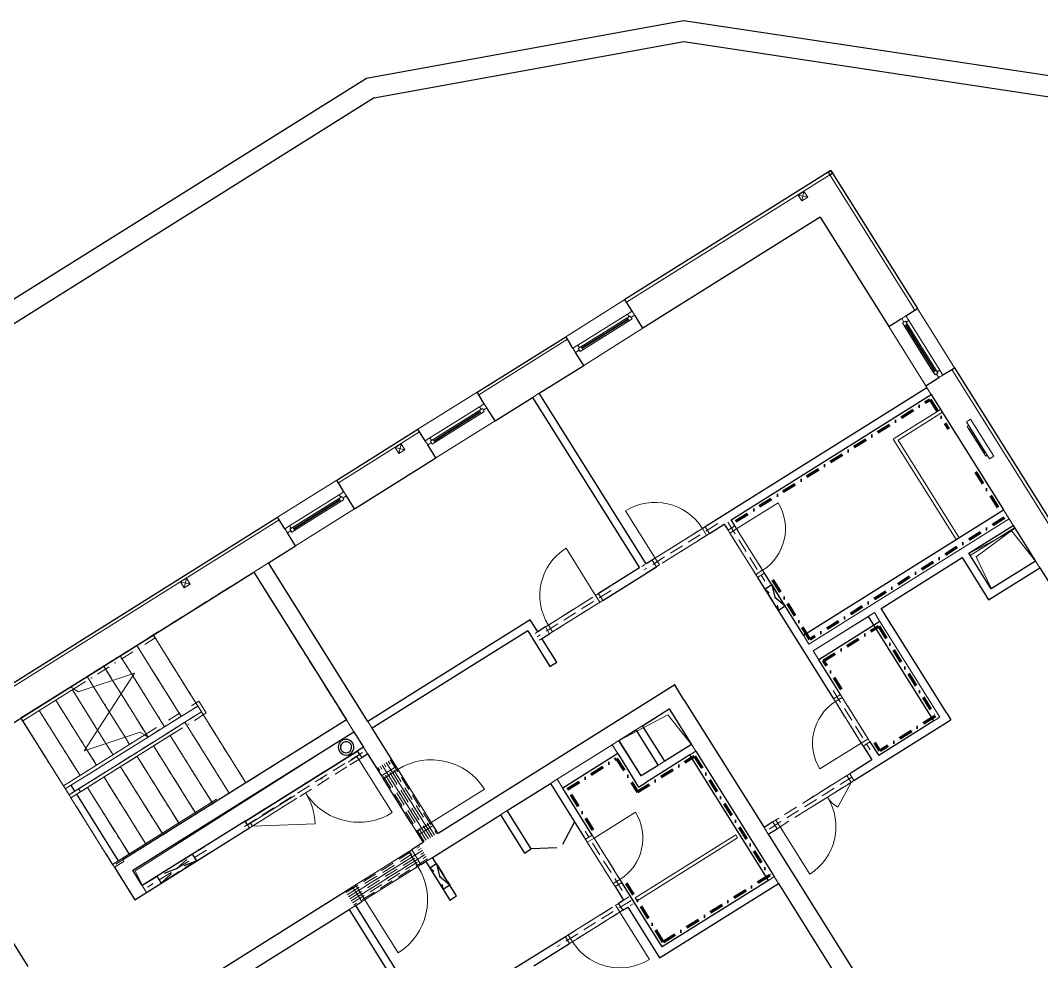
# Model space of a CAD drawing. Header units: millimetres. Extents: x -9657 to 178820, y -8645 to 72638.
# Drawn here: x 87667 to 102305, y 59150 to 72638 of the extents above; entities that cross this region are included whole.
import ezdxf

# ---------------------------------------------------------------- set-up
doc = ezdxf.new("R2010")
doc.units = ezdxf.units.MM
for name, pattern in [('HA_Dash_2mm-S1mm', [200, 100, -100]), ('HA_Dash_3mm-S1mm', [300, 200, -100]), ('HA_DashDot_2_2mm-S0_6mm', [1650, 750, -450, 0, -450]), ('HA_DashDot_4mm-S1mm', [400, 200, -100, 0, -100])]:
    doc.linetypes.add(name, pattern=pattern)
for name, color, linetype, lineweight in [('A-AREA-____-OTLN', 9, 'Continuous', 25), ('A-DETL-____-OTLN', 9, 'Continuous', 25), ('A-DETL-GENF-OTLN', 9, 'Continuous', 9), ('A-DOOR-____-MCUT', 9, 'Continuous', 9), ('A-DOOR-____-OTLN', 9, 'Continuous', 9), ('A-DOOR-FRAM-MCUT', 9, 'Continuous', 9), ('A-FLOR-____-OTLN', 9, 'Continuous', 9), ('A-FLOR-HRAL-MBND', 9, 'HA_DashDot_4mm-S1mm', 9), ('A-FLOR-HRAL-OTLN', 9, 'Continuous', 9), ('A-GENM-____-HDLN', 9, 'HA_Dash_3mm-S1mm', 9), ('A-GENM-____-MCUT', 9, 'Continuous', 25), ('A-GENM-____-OTLN', 9, 'Continuous', 9), ('A-GLAZ-____-MCUT', 9, 'Continuous', 5), ('A-GLAZ-____-OTLN', 9, 'Continuous', 5), ('A-WALL-____-MCUT', 9, 'Continuous', 25), ('A-WALL-____-OTLN', 9, 'Continuous', 9), ('I-WALL-____-MCUT', 9, 'Continuous', 25), ('I-WALL-____-OTLN', 9, 'Continuous', 9), ('M-HVAC-DUCT-OTLN', 9, 'Continuous', 9), ('S-STRS-____-MBND', 9, 'HA_DashDot_4mm-S1mm', 9), ('S-STRS-____-OTLN', 9, 'Continuous', 9)]:
    doc.layers.add(name, color=color, linetype=linetype, lineweight=lineweight)

# ---------------------------------------------------------------- blocks, each defined once
blk = doc.blocks.new('HA_DR_Single_Swing_Solid - In_BJ_900x2100_Vstup-2000316-schema rezu D_130_5300')
at = {"layer": 'A-DOOR-____-MCUT', "linetype": 'HA_DashDot_2_2mm-S0_6mm'}
for p, q in [((-450, 125), (450, 125)), ((-450, -125), (450, -125))]:
    blk.add_line(p, q, dxfattribs=at)
at = {"layer": 'A-DOOR-____-OTLN', "lineweight": 5}
blk.add_line((450, 1025), (450, 125), dxfattribs=at)
at = {"layer": 'A-DOOR-____-OTLN'}
for p, q in [((-500, 125), (500, 125)), ((-500, -125), (500, -125))]:
    blk.add_line(p, q, dxfattribs=at)
at = {"layer": 'A-DOOR-____-OTLN', "lineweight": 5}
blk.add_arc((450, 125), 900, 90, 180, dxfattribs=at)
at = {"layer": 'A-DOOR-FRAM-MCUT'}
for p, q in [((-500, -125), (-500, 125)), ((-500, 125), (-450, 125)), ((-450, 125), (-450, -125)), ((450, 125), (500, 125)), ((450, -125), (450, 125)), ((500, 125), (500, -125)), ((-450, -125), (-500, -125)), ((500, -125), (450, -125))]:
    blk.add_line(p, q, dxfattribs=at)
blk = doc.blocks.new('HA_DR_Single_Swing_Solid - In_BJ_800x2100-2000412-schema rezu D_130_5300')
at = {"layer": 'A-DOOR-____-MCUT', "linetype": 'HA_DashDot_2_2mm-S0_6mm'}
for p, q in [((-400, 57.5), (400, 57.5)), ((-400, -57.5), (400, -57.5))]:
    blk.add_line(p, q, dxfattribs=at)
at = {"layer": 'A-DOOR-____-OTLN', "lineweight": 5}
blk.add_line((400, -857.5), (400, -57.5), dxfattribs=at)
blk.add_arc((400, -57.5), 800, 180, 270, dxfattribs=at)
at = {"layer": 'A-DOOR-FRAM-MCUT'}
for p, q in [((-400, 57.5), (-450, 57.5)), ((-450, 57.5), (-450, -57.5)), ((-400, -57.5), (-400, 57.5)), ((450, 57.5), (400, 57.5)), ((400, 57.5), (400, -57.5)), ((450, -57.5), (450, 57.5)), ((-450, -57.5), (-400, -57.5)), ((400, -57.5), (450, -57.5))]:
    blk.add_line(p, q, dxfattribs=at)
blk = doc.blocks.new('HA_DR_Single_Swing_Solid - In_BJ_700x2100-2000416-schema rezu D_130_5300')
at = {"layer": 'A-DOOR-____-MCUT', "linetype": 'HA_DashDot_2_2mm-S0_6mm'}
for p, q in [((-350, 57.5), (350, 57.5)), ((-350, -57.5), (350, -57.5))]:
    blk.add_line(p, q, dxfattribs=at)
at = {"layer": 'A-DOOR-____-OTLN', "lineweight": 5}
blk.add_line((350, -757.5), (350, -57.5), dxfattribs=at)
blk.add_arc((350, -57.5), 700, 180, 270, dxfattribs=at)
at = {"layer": 'A-DOOR-FRAM-MCUT'}
for p, q in [((-350, 57.5), (-400, 57.5)), ((-400, 57.5), (-400, -57.5)), ((-350, -57.5), (-350, 57.5)), ((400, 57.5), (350, 57.5)), ((350, 57.5), (350, -57.5)), ((400, -57.5), (400, 57.5)), ((-400, -57.5), (-350, -57.5)), ((350, -57.5), (400, -57.5))]:
    blk.add_line(p, q, dxfattribs=at)
blk = doc.blocks.new('HA_DR_Single_Swing_Solid - In_BJ_800x2100-2000414-schema rezu D_130_5300')
at = {"layer": 'A-DOOR-____-MCUT', "linetype": 'HA_DashDot_2_2mm-S0_6mm'}
for p, q in [((-400, 57.5), (400, 57.5)), ((-400, -57.5), (400, -57.5))]:
    blk.add_line(p, q, dxfattribs=at)
at = {"layer": 'A-DOOR-____-OTLN', "lineweight": 5}
blk.add_line((400, 857.5), (400, 57.5), dxfattribs=at)
blk.add_arc((400, 57.5), 800, 90, 180, dxfattribs=at)
at = {"layer": 'A-DOOR-FRAM-MCUT'}
for p, q in [((-450, -57.5), (-450, 57.5)), ((-450, 57.5), (-400, 57.5)), ((-400, 57.5), (-400, -57.5)), ((400, 57.5), (450, 57.5)), ((400, -57.5), (400, 57.5)), ((450, 57.5), (450, -57.5)), ((-400, -57.5), (-450, -57.5)), ((450, -57.5), (400, -57.5))]:
    blk.add_line(p, q, dxfattribs=at)
blk = doc.blocks.new('HA_DR_Double_Swing_Solid - In_BJ_1200x2100_800-1652965-schema rezu D_130_5300')
at = {"layer": 'A-DOOR-____-MCUT', "linetype": 'HA_DashDot_2_2mm-S0_6mm'}
for p, q in [((-600, 57.5), (600, 57.5)), ((-600, -57.5), (600, -57.5))]:
    blk.add_line(p, q, dxfattribs=at)
at = {"layer": 'A-DOOR-____-OTLN', "lineweight": 5}
for p, q in [((600, 857.5), (600, 57.5)), ((-253.6, 257.5), (-600, 57.5))]:
    blk.add_line(p, q, dxfattribs=at)
for centre, radius, start, end in [((600, 57.5), 800, 90, 180), ((-600, 57.5), 400, 360, 30)]:
    blk.add_arc(centre, radius, start, end, dxfattribs=at)
at = {"layer": 'A-DOOR-FRAM-MCUT'}
for p, q in [((-650, -57.5), (-650, 57.5)), ((-650, 57.5), (-600, 57.5)), ((-600, 57.5), (-600, -57.5)), ((600, 57.5), (650, 57.5)), ((600, -57.5), (600, 57.5)), ((650, 57.5), (650, -57.5)), ((-600, -57.5), (-650, -57.5)), ((650, -57.5), (600, -57.5))]:
    blk.add_line(p, q, dxfattribs=at)
blk = doc.blocks.new('HA_WD_SinglePanel - 1000x1500-1653870-schema rezu D_130_5300')
at = {"layer": 'A-GLAZ-____-MCUT'}
for p, q in [((-500, 70), (-500, 0)), ((-420, 70), (-500, 70)), ((-500, 0), (-440, 0)), ((-440, -25), (-440, 25)), ((-440, 25), (-390, 25)), ((-420, 25), (-420, 70)), ((-390, 25), (-390, -25)), ((390, 5), (-390, 5)), ((390, -25), (390, 25)), ((390, 25), (440, 25)), ((500, 70), (420, 70)), ((420, 70), (420, 25)), ((440, 25), (440, -25)), ((440, 0), (500, 0)), ((500, 0), (500, 70)), ((-390, -25), (-440, -25)), ((390, -5), (-390, -5)), ((440, -25), (390, -25))]:
    blk.add_line(p, q, dxfattribs=at)
at = {"layer": 'A-GLAZ-____-OTLN'}
for p, q in [((440, 25), (-440, 25)), ((-440, -25), (-440, 25)), ((420, 70), (-420, 70)), ((390, 25), (-390, 25)), ((440, 25), (440, -25)), ((-440, -25), (440, -25)), ((390, -25), (-390, -25))]:
    blk.add_line(p, q, dxfattribs=at)
blk = doc.blocks.new('HA_WD_SinglePanel - 1000x1500-1653875-schema rezu D_130_5300')
at = {"layer": 'A-GLAZ-____-MCUT'}
for p, q in [((-440, 25), (-440, -25)), ((-390, 25), (-440, 25)), ((-390, -25), (-390, 25)), ((390, 5), (-390, 5)), ((390, 25), (390, -25)), ((440, 25), (390, 25)), ((440, -25), (440, 25)), ((-500, 0), (-440, 0)), ((-500, -70), (-500, 0)), ((-420, -70), (-500, -70)), ((-440, -25), (-390, -25)), ((-420, -25), (-420, -70)), ((390, -5), (-390, -5)), ((390, -25), (440, -25)), ((420, -70), (420, -25)), ((500, -70), (420, -70)), ((440, 0), (500, 0)), ((500, 0), (500, -70))]:
    blk.add_line(p, q, dxfattribs=at)
at = {"layer": 'A-GLAZ-____-OTLN'}
for p, q in [((-440, -25), (-440, 25)), ((440, 25), (-440, 25)), ((390, 25), (-390, 25)), ((440, 25), (440, -25)), ((-440, -25), (440, -25)), ((420, -70), (-420, -70)), ((390, -25), (-390, -25))]:
    blk.add_line(p, q, dxfattribs=at)
blk = doc.blocks.new('HA_WD_SinglePanel - 625x1000-1653871-schema rezu D_130_5300')
at = {"layer": 'A-GLAZ-____-MCUT'}
for p, q in [((-253, -25), (-253, 0)), ((-203, 0), (-203, -25)), ((202, -25), (202, 0)), ((252, 0), (252, -25)), ((-203, -25), (-253, -25)), ((202, -5), (-203, -5)), ((252, -25), (202, -25))]:
    blk.add_line(p, q, dxfattribs=at)
at = {"layer": 'A-GLAZ-____-OTLN'}
for p, q in [((-313, 70), (312, 70)), ((-313, 0), (-313, 70)), ((312, 0), (-313, 0)), ((-253, -25), (-253, 0)), ((252, 0), (252, -25)), ((312, 70), (312, 0)), ((-253, -25), (252, -25)), ((202, -25), (-203, -25))]:
    blk.add_line(p, q, dxfattribs=at)
blk = doc.blocks.new('Top Rail Type - Top Rail_Internal_-1395432-schema rezu D_130_5300')
at = {"layer": 'A-FLOR-HRAL-MBND'}
for p, q in [((9654, 67580), (10444, 67580)), ((9678, 67530), (10444, 67530)), ((10444, 67580), (10569, 67580)), ((10444, 67530), (10519, 67530)), ((10519, 67530), (10519, 67430)), ((10569, 67580), (10569, 67380)), ((8278, 67380), (8278, 67430)), ((10519, 67430), (8278, 67430)), ((10569, 67380), (8278, 67380))]:
    blk.add_line(p, q, dxfattribs=at)
at = {"layer": 'A-FLOR-HRAL-OTLN'}
for p, q in [((8278, 67580), (8278, 67530)), ((8278, 67580), (9654, 67580)), ((8278, 67530), (9678, 67530)), ((9678, 67530), (9654, 67580))]:
    blk.add_line(p, q, dxfattribs=at)
blk = doc.blocks.new('Top Rail Type - Top Rail_Internal_-1395449-schema rezu D_130_5300')
at = {"layer": 'A-FLOR-HRAL-MBND'}
for p, q in [((9119, 68730), (10518, 68730)), ((9142, 68680), (10518, 68680)), ((10518, 68730), (10518, 68680))]:
    blk.add_line(p, q, dxfattribs=at)
at = {"layer": 'A-FLOR-HRAL-OTLN'}
for p, q in [((8278, 68730), (8278, 68680)), ((8278, 68730), (9119, 68730)), ((8278, 68680), (9142, 68680)), ((9142, 68680), (9119, 68730))]:
    blk.add_line(p, q, dxfattribs=at)
blk = doc.blocks.new('ABMV_CW_Single_Swing_Generic - Ex_Glass_SKLOPNE-1529249-schema rezu D_130_5300')
at = {"layer": 'A-DOOR-____-OTLN', "linetype": 'HA_Dash_2mm-S1mm', "lineweight": 5}
for p in [(-484, -30), (484, -997)]:
    blk.add_line(p, (484, -30), dxfattribs=at)
blk.add_arc((484, -30), 967, 180, 270, dxfattribs=at)
blk = doc.blocks.new('HA_GM_Shaft_Rectangle - Default-2017775-schema rezu D_130_5300')
at = {"layer": 'A-DETL-GENF-OTLN'}
for p, q in [((0, 600), (60, 60)), ((60, 60), (850, 0))]:
    blk.add_line(p, q, dxfattribs=at)
at = {"layer": 'A-GENM-____-OTLN'}
for p, q in [((0, 600), (0, 0)), ((850, 600), (0, 600)), ((850, 0), (850, 600)), ((0, 0), (850, 0))]:
    blk.add_line(p, q, dxfattribs=at)
blk = doc.blocks.new('KOMIN OBJEKT D - KOMIN OBJEKT D-1642300-schema rezu D_130_5300')
at = {"layer": 'A-GENM-____-MCUT'}
for radius, start, end in [(112, 0, 180), (112, 180, 0), (80, 0, 180), (80, 180, 0)]:
    blk.add_arc((12006, 65900), radius, start, end, dxfattribs=at)
blk = doc.blocks.new('HA_GM_Tiling_LineBased - Generic Tiles-1951469-schema rezu D_130_5300')
at = {"layer": 'A-GENM-____-OTLN', "linetype": 'HA_DashDot_4mm-S1mm', "lineweight": 80}
blk.add_line((50, -50), (745, -50), dxfattribs=at)
blk = doc.blocks.new('HA_GM_Tiling_LineBased - Generic Tiles-1951470-schema rezu D_130_5300')
at = {"layer": 'A-GENM-____-OTLN', "linetype": 'HA_DashDot_4mm-S1mm', "lineweight": 80}
blk.add_line((50, -50), (880, -50), dxfattribs=at)
blk = doc.blocks.new('HA_GM_Tiling_LineBased - Generic Tiles-1951471-schema rezu D_130_5300')
at = {"layer": 'A-GENM-____-OTLN', "linetype": 'HA_DashDot_4mm-S1mm', "lineweight": 80}
blk.add_line((50, -50), (615, -50), dxfattribs=at)
blk = doc.blocks.new('HA_GM_Tiling_LineBased - Generic Tiles-1951472-schema rezu D_130_5300')
at = {"layer": 'A-GENM-____-OTLN', "linetype": 'HA_DashDot_4mm-S1mm', "lineweight": 80}
blk.add_line((-50, -50), (915, -50), dxfattribs=at)
blk = doc.blocks.new('HA_GM_Tiling_LineBased - Generic Tiles-1951465-schema rezu D_130_5300')
at = {"layer": 'A-GENM-____-OTLN', "linetype": 'HA_DashDot_4mm-S1mm', "lineweight": 80}
blk.add_line((50, -50), (2070, -50), dxfattribs=at)
blk = doc.blocks.new('HA_GM_Tiling_LineBased - Generic Tiles-1951473-schema rezu D_130_5300')
at = {"layer": 'A-GENM-____-OTLN', "linetype": 'HA_DashDot_4mm-S1mm', "lineweight": 80}
blk.add_line((50, -50), (1845, -50), dxfattribs=at)
blk = doc.blocks.new('HA_GM_Tiling_LineBased - Generic Tiles-1951463-schema rezu D_130_5300')
at = {"layer": 'A-GENM-____-OTLN', "linetype": 'HA_DashDot_4mm-S1mm', "lineweight": 80}
blk.add_line((50, -50), (1040, -50), dxfattribs=at)
blk = doc.blocks.new('HA_GM_Tiling_LineBased - Generic Tiles-1951474-schema rezu D_130_5300')
at = {"layer": 'A-GENM-____-OTLN', "linetype": 'HA_DashDot_4mm-S1mm', "lineweight": 80}
blk.add_line((50, -50), (535, -50), dxfattribs=at)
blk = doc.blocks.new('HA_GM_Tiling_LineBased - Generic Tiles-1951475-schema rezu D_130_5300')
at = {"layer": 'A-GENM-____-OTLN', "linetype": 'HA_DashDot_4mm-S1mm', "lineweight": 80}
blk.add_line((50, -50), (985, -50), dxfattribs=at)
blk = doc.blocks.new('HA_GM_Tiling_LineBased - Generic Tiles-1951476-schema rezu D_130_5300')
at = {"layer": 'A-GENM-____-OTLN', "linetype": 'HA_DashDot_4mm-S1mm', "lineweight": 80}
blk.add_line((50, -50), (1570, -50), dxfattribs=at)
blk = doc.blocks.new('HA_GM_Tiling_LineBased - Generic Tiles-1951477-schema rezu D_130_5300')
at = {"layer": 'A-GENM-____-OTLN', "linetype": 'HA_DashDot_4mm-S1mm', "lineweight": 80}
blk.add_line((50, -50), (185, -50), dxfattribs=at)
blk = doc.blocks.new('HA_GM_Tiling_LineBased - Generic Tiles-1678942-schema rezu D_130_5300')
at = {"layer": 'A-GENM-____-OTLN', "linetype": 'HA_DashDot_4mm-S1mm', "lineweight": 80}
blk.add_line((50, -50), (3335, -50), dxfattribs=at)
blk = doc.blocks.new('HA_GM_Tiling_LineBased - Generic Tiles-1681808-schema rezu D_130_5300')
at = {"layer": 'A-GENM-____-OTLN', "linetype": 'HA_DashDot_4mm-S1mm', "lineweight": 80}
blk.add_line((50, -50), (550, -50), dxfattribs=at)
blk = doc.blocks.new('HA_GM_Tiling_LineBased - Generic Tiles-1681956-schema rezu D_130_5300')
at = {"layer": 'A-GENM-____-OTLN', "linetype": 'HA_DashDot_4mm-S1mm', "lineweight": 80}
blk.add_line((50, -50), (825, -50), dxfattribs=at)
blk = doc.blocks.new('HA_GM_Tiling_LineBased - Generic Tiles-1682139-schema rezu D_130_5300')
at = {"layer": 'A-GENM-____-OTLN', "linetype": 'HA_DashDot_4mm-S1mm', "lineweight": 80}
blk.add_line((50, -50), (1150, -50), dxfattribs=at)
blk = doc.blocks.new('HA_GM_Shaft_Rectangle - Default-2017767-schema rezu D_130_5300')
at = {"layer": 'A-DETL-GENF-OTLN'}
for p, q in [((0, 600), (60, 60)), ((60, 60), (750, 0))]:
    blk.add_line(p, q, dxfattribs=at)
at = {"layer": 'A-GENM-____-OTLN'}
for p, q in [((0, 600), (0, 0)), ((750, 600), (0, 600)), ((750, 0), (750, 600)), ((0, 0), (750, 0))]:
    blk.add_line(p, q, dxfattribs=at)
blk = doc.blocks.new('HA_DR_Double_Swing_Solid_wCasing - In_1800x2100_900-1806419-schema rezu D_130_5300')
at = {"layer": 'A-DOOR-____-MCUT', "linetype": 'HA_DashDot_2_2mm-S0_6mm'}
for p, q in [((-900, -7.5), (900, -7.5)), ((-900, -57.5), (900, -57.5))]:
    blk.add_line(p, q, dxfattribs=at)
at = {"layer": 'A-DOOR-____-OTLN', "lineweight": 5}
for p, q in [((-120.6, -507.5), (-900, -57.5)), ((900, -957.5), (900, -57.5))]:
    blk.add_line(p, q, dxfattribs=at)
for centre, start, end in [((-900, -57.5), 330, 360), ((900, -57.5), 180, 270)]:
    blk.add_arc(centre, 900, start, end, dxfattribs=at)
at = {"layer": 'A-DOOR-FRAM-MCUT'}
for p, q in [((-900, -7.5), (-950, -7.5)), ((-950, -7.5), (-950, -57.5)), ((-950, -57.5), (-900, -57.5)), ((-900, -57.5), (-900, -7.5)), ((950, -7.5), (900, -7.5)), ((900, -7.5), (900, -57.5)), ((900, -57.5), (950, -57.5)), ((950, -57.5), (950, -7.5))]:
    blk.add_line(p, q, dxfattribs=at)
blk = doc.blocks.new('TB_Porotherm KP11_5_2000mm - TB_Porotherm KP11_5_2000mm-1844750-schema rezu D_130_5300')
at = {"layer": 'A-GENM-____-HDLN'}
for p, q in [((-1000, 57.5), (1000, 57.5)), ((-1000, 0), (1000, 0)), ((1000, -57.5), (-1000, -57.5))]:
    blk.add_line(p, q, dxfattribs=at)
blk = doc.blocks.new('TB_Porotherm KP7_1250mm - TB_Porotherm KP7_1250mm-1834965-schema rezu D_130_5300')
at = {"layer": 'A-GENM-____-HDLN'}
for p, q in [((-625, 35), (625, 35)), ((-625, 0), (625, 0)), ((625, -35), (-625, -35))]:
    blk.add_line(p, q, dxfattribs=at)
blk = doc.blocks.new('TB_Porotherm KP11_5_1250mm - TB_Porotherm KP11_5_1250mm-1850985-schema rezu D_130_5300')
at = {"layer": 'A-GENM-____-HDLN'}
for p, q in [((625, 57.5), (-625, 57.5)), ((-625, 0), (625, 0)), ((-625, -57.5), (625, -57.5))]:
    blk.add_line(p, q, dxfattribs=at)
blk = doc.blocks.new('TB_Porotherm KP11_5_1000mm - TB_Porotherm KP11_5_1000mm-1850984-schema rezu D_130_5300')
at = {"layer": 'A-GENM-____-HDLN'}
for p, q in [((500, 57.5), (-500, 57.5)), ((-500, 0), (500, 0)), ((-500, -57.5), (500, -57.5))]:
    blk.add_line(p, q, dxfattribs=at)
blk = doc.blocks.new('TB_Porotherm KP11_5_1500mm - TB_Porotherm KP11_5_1500mm-1841486-schema rezu D_130_5300')
at = {"layer": 'A-GENM-____-HDLN'}
for p, q in [((-750, 57.5), (750, 57.5)), ((-750, 0), (750, 0)), ((750, -57.5), (-750, -57.5))]:
    blk.add_line(p, q, dxfattribs=at)
blk = doc.blocks.new('TB_Porotherm KP11_5_1000mm - TB_Porotherm KP11_5_1000mm-1834151-schema rezu D_130_5300')
at = {"layer": 'A-GENM-____-HDLN'}
for p, q in [((-500, 57.5), (500, 57.5)), ((-500, 0), (500, 0)), ((500, -57.5), (-500, -57.5))]:
    blk.add_line(p, q, dxfattribs=at)
blk = doc.blocks.new('HA_GM_Opening_Rectangle_WallBased - Default-1930727-schema rezu D_130_5300')
at = {"layer": 'A-GENM-____-MCUT', "linetype": 'HA_Dash_3mm-S1mm'}
for p, q in [((305, 57.5), (-55, -57.5)), ((-55, 57.5), (305, -57.5)), ((-55, 57.5), (-55, -57.5)), ((-55, 57.5), (305, 57.5)), ((305, 57.5), (305, -57.5)), ((-55, -57.5), (305, -57.5))]:
    blk.add_line(p, q, dxfattribs=at)
blk = doc.blocks.new('HA_GM_Shaft_Rectangle - Default-1943201-schema rezu D_130_5300')
at = {"layer": 'A-DETL-GENF-OTLN'}
for p, q in [((26, -26), (3740, 0)), ((0, -260), (26, -26))]:
    blk.add_line(p, q, dxfattribs=at)
at = {"layer": 'A-GENM-____-OTLN'}
for p, q in [((0, -260), (0, 0)), ((0, 0), (3740, 0)), ((3740, 0), (3740, -260)), ((3740, -260), (0, -260))]:
    blk.add_line(p, q, dxfattribs=at)
blk = doc.blocks.new('HA_GM_Opening_Rectangle_WallBased - Default-1967828-schema rezu D_130_5300')
at = {"layer": 'A-GENM-____-MCUT', "linetype": 'HA_Dash_3mm-S1mm'}
for p, q in [((425, 57.5), (-175, -57.5)), ((-175, 57.5), (425, -57.5)), ((-175, 57.5), (-175, -57.5)), ((-175, 57.5), (425, 57.5)), ((425, 57.5), (425, -57.5)), ((-175, -57.5), (425, -57.5))]:
    blk.add_line(p, q, dxfattribs=at)
blk = doc.blocks.new('185-01_OBJEKT D_Central_rvt-3-schema rezu D_130_5300')
at = {"layer": 'A-AREA-____-OTLN'}
for p, q in [((-28693, 61592), (-28746, 61678)), ((-28069, 60596), (-28666, 61550))]:
    blk.add_line(p, q, dxfattribs=at)
at = {"layer": 'A-DETL-____-OTLN'}
for p, q in [((-21532, 61152), (-21703, 60830)), ((-21786, 60778), (-22151, 60764))]:
    blk.add_line(p, q, dxfattribs=at)
at = {"layer": 'A-FLOR-____-OTLN'}
for p, q in [((-28755, 63087), (-26129, 64732)), ((-26129, 64732), (-24802, 62614)), ((-28777, 61539), (-29467, 62640)), ((-24642, 62171), (-26253, 61163)), ((-28154, 60543), (-28751, 61496))]:
    blk.add_line(p, q, dxfattribs=at)
at = {"layer": 'A-WALL-____-MCUT'}
for p, q in [((-17856, 70487), (-20810, 68637)), ((-17895, 70463), (-17856, 70487)), ((-17895, 70463), (-17871, 70425)), ((-17871, 70425), (-17833, 70449)), ((-17833, 70449), (-17856, 70487)), ((-17856, 70487), (-16617, 68508)), ((-18010, 69818), (-20552, 68226)), ((-18010, 69818), (-17028, 68250)), ((-20786, 68599), (-20810, 68637)), ((-20706, 68472), (-20786, 68599)), ((-16655, 68484), (-16617, 68508)), ((-20552, 68226), (-20669, 68412)), ((-17028, 68250), (-16842, 68367)), ((-16782, 68404), (-16655, 68484)), ((-22929, 67310), (-21657, 68106)), ((-21633, 68068), (-21657, 68106)), ((-21554, 67941), (-21633, 68068)), ((-21400, 67695), (-21517, 67881)), ((-22036, 67297), (-21400, 67695)), ((-16251, 67557), (-16124, 67636)), ((-16124, 67636), (-16086, 67660)), ((-16086, 67660), (-12848, 62491)), ((-16497, 67403), (-16311, 67520)), ((-16497, 67403), (-16479, 67373)), ((-22905, 67272), (-22929, 67310)), ((-22825, 67145), (-22905, 67272)), ((-22671, 66899), (-22133, 67236)), ((-16418, 67276), (-15382, 65623)), ((-22671, 66899), (-22788, 67085)), ((-24941, 66049), (-23776, 66779)), ((-23752, 66741), (-23776, 66779)), ((-23673, 66614), (-23752, 66741)), ((-23519, 66368), (-23635, 66554)), ((-24684, 65638), (-23519, 66368)), ((-24917, 66011), (-24941, 66049)), ((-24838, 65884), (-24917, 66011)), ((-24684, 65638), (-24801, 65824)), ((-30090, 62824), (-25789, 65518)), ((-25765, 65480), (-25789, 65518)), ((-25685, 65353), (-25765, 65480)), ((-25531, 65107), (-25648, 65294)), ((-15242, 65399), (-14923, 64890)), ((-25917, 64866), (-25531, 65107)), ((-28548, 63217), (-26129, 64733)), ((-14862, 64793), (-13259, 62233)), ((-29832, 62413), (-28548, 63217))]:
    blk.add_line(p, q, dxfattribs=at)
at = {"layer": 'A-WALL-____-MCUT', "lineweight": 9}
for p, q in [((-17871, 70425), (-20786, 68599)), ((-20786, 68599), (-17871, 70425)), ((-17637, 70052), (-17871, 70425)), ((-17871, 70425), (-17637, 70052)), ((-16655, 68484), (-17637, 70052)), ((-17637, 70052), (-16655, 68484)), ((-21633, 68068), (-22905, 67272)), ((-22905, 67272), (-21633, 68068)), ((-12886, 62467), (-16124, 67636)), ((-16124, 67636), (-12886, 62467)), ((-16418, 67276), (-16479, 67373)), ((-22036, 67297), (-22133, 67236)), ((-23752, 66741), (-24917, 66011)), ((-24917, 66011), (-23752, 66741)), ((-15303, 65496), (-15382, 65623)), ((-25765, 65480), (-28782, 63590)), ((-28782, 63590), (-25765, 65480)), ((-15303, 65496), (-18172, 63699)), ((-18172, 63699), (-15303, 65496)), ((-15242, 65399), (-15303, 65496)), ((-26129, 64733), (-25917, 64866)), ((-14862, 64793), (-14923, 64890)), ((-18110, 63602), (-17233, 64151)), ((-17233, 64151), (-17318, 64098)), ((-17233, 64151), (-17154, 64024)), ((-17154, 64024), (-17233, 64151)), ((-17233, 64151), (-17154, 64024)), ((-18110, 63602), (-17318, 64098)), ((-17154, 64024), (-16294, 62651)), ((-17154, 64024), (-16294, 62651)), ((-18251, 63826), (-18172, 63699)), ((-28782, 63590), (-30066, 62786)), ((-30066, 62786), (-28782, 63590)), ((-18031, 63475), (-18110, 63602)), ((-24802, 62614), (-24696, 62445)), ((-24431, 62493), (-24492, 62590)), ((-20652, 62470), (-20555, 62531)), ((-16294, 62651), (-16379, 62598)), ((-24497, 62127), (-24558, 62224)), ((-21779, 61764), (-20991, 62258)), ((-20991, 62258), (-21779, 61764)), ((-20991, 62258), (-20894, 62319)), ((-20912, 62130), (-20991, 62258)), ((-19794, 62164), (-19855, 62261)), ((-19794, 62164), (-19879, 62111)), ((-21877, 61703), (-21779, 61764)), ((-21779, 61764), (-21700, 61637)), ((-22593, 61254), (-22496, 61315)), ((-18815, 61072), (-18754, 60975)), ((-23665, 60583), (-23568, 60644)), ((-18669, 60367), (-18753, 60314)), ((-18608, 60270), (-18669, 60367)), ((-27666, 60142), (-27727, 60239)), ((-24763, 59895), (-24665, 59956))]:
    blk.add_line(p, q, dxfattribs=at)
at = {"layer": 'A-WALL-____-OTLN'}
for p, q in [((-21657, 68106), (-20810, 68637)), ((-16617, 68508), (-16086, 67660)), ((-20552, 68226), (-21400, 67695)), ((-16497, 67403), (-17028, 68250)), ((-23776, 66779), (-22929, 67310)), ((-22671, 66899), (-23519, 66368)), ((-25789, 65518), (-24941, 66049)), ((-24684, 65638), (-25531, 65107))]:
    blk.add_line(p, q, dxfattribs=at)
at = {"layer": 'I-WALL-____-MCUT'}
for p, q in [((-16479, 67373), (-19657, 65383)), ((-22133, 67236), (-20602, 64791)), ((-20504, 64852), (-22036, 67297)), ((-19286, 65479), (-16418, 67276)), ((-18251, 63826), (-15382, 65623)), ((-19233, 65394), (-19286, 65479)), ((-19596, 65285), (-19384, 65418)), ((-19384, 65418), (-19331, 65333)), ((-15877, 65001), (-15242, 65399)), ((-15559, 64492), (-15877, 65001)), ((-24492, 62590), (-25917, 64866)), ((-20419, 64905), (-20504, 64852)), ((-17136, 64212), (-15975, 64939)), ((-15975, 64939), (-15595, 64334)), ((-14923, 64890), (-15559, 64492)), ((-26129, 64733), (-24802, 62614)), ((-20602, 64791), (-21186, 64425)), ((-21125, 64327), (-20358, 64807)), ((-18251, 63826), (-18809, 64716)), ((-15498, 64395), (-14862, 64793)), ((-18906, 64655), (-17818, 62918)), ((-15595, 64334), (-15498, 64395)), ((-16196, 62712), (-17136, 64212)), ((-22165, 64047), (-24492, 62590)), ((-22104, 63950), (-22165, 64047)), ((-17154, 64024), (-18031, 63475)), ((-16379, 62598), (-17318, 64098)), ((-22202, 63889), (-24431, 62493)), ((-22202, 63889), (-21883, 63380)), ((-22059, 63878), (-22104, 63950)), ((-21949, 63947), (-22059, 63878)), ((-21998, 63780), (-21888, 63849)), ((-21786, 63441), (-21998, 63780)), ((-21883, 63380), (-21786, 63441)), ((-17720, 62979), (-18031, 63475)), ((-20094, 63114), (-23488, 60988)), ((-19962, 62903), (-20094, 63114)), ((-19962, 62903), (-18815, 61072)), ((-20555, 62531), (-20173, 62770)), ((-20173, 62770), (-19855, 62261)), ((-16196, 62712), (-16135, 62615)), ((-24802, 62614), (-28006, 60607)), ((-20236, 62022), (-20555, 62531)), ((-17525, 61744), (-16135, 62615)), ((-16379, 62598), (-17171, 62102)), ((-27865, 60459), (-24696, 62445)), ((-24696, 62445), (-24558, 62224)), ((-24088, 61946), (-24431, 62493)), ((-20894, 62319), (-20652, 62470)), ((-20652, 62470), (-20334, 61961)), ((-24558, 62224), (-24642, 62171)), ((-20575, 61810), (-20894, 62319)), ((-19855, 62261), (-20236, 62022)), ((-17393, 62240), (-17268, 62041)), ((-17296, 62301), (-17171, 62102)), ((-24608, 62116), (-24642, 62171)), ((-24581, 62074), (-24497, 62127)), ((-24497, 62127), (-24300, 61813)), ((-20912, 62130), (-21700, 61637)), ((-20912, 62130), (-20612, 61652)), ((-19879, 62111), (-20514, 61713)), ((-18753, 60314), (-19879, 62111)), ((-19794, 62164), (-18669, 60367)), ((-19794, 62164), (-18669, 60367)), ((-20334, 61961), (-20575, 61810)), ((-17268, 62041), (-17586, 61842)), ((-22496, 61315), (-21877, 61703)), ((-21877, 61703), (-21375, 60902)), ((-21278, 60963), (-21700, 61637)), ((-20612, 61652), (-20514, 61713)), ((-23568, 60644), (-22593, 61254)), ((-22593, 61254), (-22248, 60703)), ((-22151, 60764), (-22496, 61315)), ((-26253, 61163), (-27727, 60239)), ((-27666, 60142), (-26192, 61065)), ((-26218, 61108), (-26253, 61163)), ((-23488, 60988), (-23558, 61099)), ((-18688, 61152), (-18815, 61072)), ((-18754, 60975), (-18627, 61054)), ((-23769, 60966), (-23700, 60856)), ((-18754, 60975), (-16445, 57288)), ((-23700, 60856), (-23866, 60752)), ((-22248, 60703), (-22151, 60764)), ((-23223, 60093), (-23568, 60644)), ((-28127, 60501), (-28035, 60353)), ((-27727, 60239), (-27865, 60459)), ((-23733, 60540), (-23665, 60583)), ((-23665, 60583), (-23320, 60032)), ((-28035, 60353), (-27836, 60036)), ((-18753, 60314), (-20275, 59361)), ((-29417, 57275), (-24713, 60221)), ((-20951, 60224), (-20829, 60029)), ((-20275, 59361), (-20853, 60285)), ((-20214, 59264), (-18608, 60270)), ((-18608, 60270), (-16657, 57155)), ((-27836, 60036), (-27666, 60142)), ((-23320, 60032), (-23223, 60093)), ((-20829, 60029), (-20901, 59984)), ((-29361, 59080), (-29911, 59957)), ((-26220, 58982), (-24763, 59895)), ((-24763, 59895), (-23653, 58124)), ((-24665, 59956), (-24580, 60010)), ((-23617, 58283), (-24665, 59956)), ((-20840, 59887), (-20768, 59932)), ((-20768, 59932), (-20311, 59203)), ((-21663, 59506), (-22401, 59044)), ((-22115, 59088), (-21602, 59409)), ((-20311, 59203), (-20214, 59264))]:
    blk.add_line(p, q, dxfattribs=at)
at = {"layer": 'I-WALL-____-OTLN'}
for p, q in [((-16920, 66666), (-16285, 67064)), ((-16258, 67022), (-16894, 66623)), ((-16920, 66666), (-16963, 66639)), ((-16060, 65199), (-16963, 66639)), ((-16894, 66623), (-16018, 65225)), ((-20661, 60063), (-19220, 60966)), ((-19194, 60923), (-20635, 60021)), ((-19194, 60923), (-19220, 60966)), ((-20635, 60021), (-20661, 60063))]:
    blk.add_line(p, q, dxfattribs=at)
at = {"layer": 'M-HVAC-DUCT-OTLN', "lineweight": 5}
for p, q in [((-18327, 70136), (-18242, 70189)), ((-18327, 70136), (-18189, 70104)), ((-18274, 70051), (-18327, 70136)), ((-18274, 70051), (-18242, 70189)), ((-18242, 70189), (-18189, 70104)), ((-18189, 70104), (-18274, 70051)), ((-24102, 66518), (-24018, 66571)), ((-24102, 66518), (-23965, 66486)), ((-24049, 66433), (-24102, 66518)), ((-24049, 66433), (-24018, 66571)), ((-23965, 66486), (-24049, 66433)), ((-24018, 66571), (-23965, 66486)), ((-27179, 64591), (-27094, 64644)), ((-27179, 64591), (-27041, 64560)), ((-27126, 64507), (-27179, 64591)), ((-27126, 64507), (-27094, 64644)), ((-27041, 64560), (-27126, 64507)), ((-27094, 64644), (-27041, 64560))]:
    blk.add_line(p, q, dxfattribs=at)
at = {"layer": 'S-STRS-____-MBND'}
for p, q in [((-26129, 64733), (-27570, 63831)), ((-24802, 62614), (-26129, 64733)), ((-28349, 63342), (-27570, 63831)), ((-27570, 63831), (-26933, 62814)), ((-27570, 63831), (-26933, 62814)), ((-27807, 63682), (-27170, 62665)), ((-27807, 63682), (-27170, 62665)), ((-28044, 63533), (-27879, 63270)), ((-28044, 63533), (-27879, 63270)), ((-28281, 63385), (-28153, 63179)), ((-28281, 63385), (-28153, 63179)), ((-27864, 63246), (-27407, 62516)), ((-27864, 63246), (-27407, 62516)), ((-28519, 63236), (-28426, 63088)), ((-28519, 63236), (-28426, 63088)), ((-28032, 62987), (-27645, 62368)), ((-28032, 62987), (-27645, 62368)), ((-27645, 62368), (-26933, 62814)), ((-26933, 62814), (-26880, 62729)), ((-26880, 62729), (-28778, 61540)), ((-28200, 62728), (-27974, 62367)), ((-28200, 62728), (-27974, 62367)), ((-26243, 61712), (-26880, 62729)), ((-26243, 61712), (-26880, 62729)), ((-26480, 61563), (-27117, 62580)), ((-26480, 61563), (-27117, 62580)), ((-26243, 61712), (-24802, 62614)), ((-28368, 62468), (-28248, 62276)), ((-28368, 62468), (-28248, 62276)), ((-26717, 61415), (-27354, 62432)), ((-26717, 61415), (-27354, 62432)), ((-26954, 61266), (-27591, 62283)), ((-26954, 61266), (-27591, 62283)), ((-28536, 62209), (-28521, 62185)), ((-28536, 62209), (-28521, 62185)), ((-27192, 61117), (-27829, 62134)), ((-27192, 61117), (-27829, 62134)), ((-27429, 60969), (-28066, 61986)), ((-27429, 60969), (-28066, 61986)), ((-27666, 60820), (-28303, 61837)), ((-27666, 60820), (-28303, 61837)), ((-27904, 60671), (-28541, 61688)), ((-27904, 60671), (-28541, 61688)), ((-26243, 61712), (-28141, 60523)), ((-28141, 60523), (-28778, 61540))]:
    blk.add_line(p, q, dxfattribs=at)
at = {"layer": 'S-STRS-____-MBND', "linetype": 'Continuous', "lineweight": 5}
for p, q in [((-27840, 63283), (-28645, 63016)), ((-28560, 62172), (-27840, 63283)), ((-28645, 63016), (-28709, 63057)), ((-27756, 62440), (-28560, 62172)), ((-27691, 62398), (-27756, 62440))]:
    blk.add_line(p, q, dxfattribs=at)
at = {"layer": 'S-STRS-____-OTLN', "linetype": 'HA_DashDot_4mm-S1mm'}
for p, q in [((-27879, 63270), (-27864, 63246)), ((-28153, 63179), (-28032, 62987)), ((-28729, 63045), (-28368, 62468)), ((-28426, 63088), (-28200, 62728)), ((-28967, 62896), (-28536, 62209)), ((-29204, 62747), (-28620, 61816)), ((-29441, 62599), (-28858, 61667)), ((-27974, 62367), (-27909, 62262)), ((-28248, 62276), (-28146, 62113)), ((-28521, 62185), (-28383, 61965))]:
    blk.add_line(p, q, dxfattribs=at)
at = {"layer": 'S-STRS-____-OTLN'}
for p, q in [((-27879, 63270), (-27864, 63246)), ((-28153, 63179), (-28032, 62987)), ((-28729, 63045), (-28368, 62468)), ((-28426, 63088), (-28200, 62728)), ((-28967, 62896), (-28536, 62209)), ((-29204, 62747), (-28620, 61816)), ((-29441, 62599), (-28858, 61667)), ((-27974, 62367), (-27909, 62262)), ((-27882, 62219), (-27645, 62368)), ((-28248, 62276), (-28146, 62113)), ((-28119, 62070), (-27882, 62219)), ((-28521, 62185), (-28383, 61965)), ((-28356, 61922), (-28119, 62070)), ((-28594, 61773), (-28356, 61922)), ((-28831, 61625), (-28594, 61773))]:
    blk.add_line(p, q, dxfattribs=at)
at = {"layer": 'A-DOOR-____-OTLN', "color": 50, "lineweight": 9}
for name, p, rotation in [('HA_DR_Single_Swing_Solid - In_BJ_800x2100-2000412-schema rezu D_130_5300', (-20007, 65095), 212.0611111111112), ('HA_DR_Single_Swing_Solid - In_BJ_700x2100-2000416-schema rezu D_130_5300', (-19070, 65025), 122.0611111111113), ('HA_DR_Single_Swing_Solid - In_BJ_800x2100-2000414-schema rezu D_130_5300', (-21537, 64137), 32.0611111111112), ('HA_DR_Single_Swing_Solid - In_BJ_700x2100-2000416-schema rezu D_130_5300', (-17557, 62609), 302.0611111111114), ('HA_DR_Single_Swing_Solid - In_BJ_900x2100_Vstup-2000316-schema rezu D_130_5300', (-23929, 61456), 302.0611111111111), ('HA_DR_Double_Swing_Solid_wCasing - In_1800x2100_900-1806419-schema rezu D_130_5300', (-25417, 61618), 32.06111111111115), ('HA_DR_Double_Swing_Solid - In_BJ_1200x2100_800-1652965-schema rezu D_130_5300', (-18107, 61448), 212.0611111111112), ('HA_DR_Single_Swing_Solid - In_BJ_700x2100-2000416-schema rezu D_130_5300', (-21114, 60594), 122.061111111111), ('HA_DR_Single_Swing_Solid - In_BJ_900x2100_Vstup-2000316-schema rezu D_130_5300', (-24223, 60381), 212.0611111111112), ('HA_DR_Single_Swing_Solid - In_BJ_800x2100-2000412-schema rezu D_130_5300', (-21251, 59696), 32.0611111111109), ('ABMV_CW_Single_Swing_Generic - Ex_Glass_SKLOPNE-1529249-schema rezu D_130_5300', (-14745, 58123), 212.0611111111105)]:
    blk.add_blockref(name, p, dxfattribs=dict(at, rotation=rotation))
at = {"layer": 'A-FLOR-HRAL-OTLN', "color": 50, "lineweight": 9, "rotation": 32.06111111111108}
for name in ['Top Rail Type - Top Rail_Internal_-1395449-schema rezu D_130_5300', 'Top Rail Type - Top Rail_Internal_-1395432-schema rezu D_130_5300']:
    blk.add_blockref(name, (0, 0), dxfattribs=at)
at = {"layer": 'A-GENM-____-OTLN', "color": 50, "lineweight": 9}
for name, p, rotation in [('HA_GM_Tiling_LineBased - Generic Tiles-1678942-schema rezu D_130_5300', (-19286, 65479), 32.06111111111093), ('HA_GM_Tiling_LineBased - Generic Tiles-1681808-schema rezu D_130_5300', (-16418, 67276), 302.061111111111), ('HA_GM_Tiling_LineBased - Generic Tiles-1681956-schema rezu D_130_5300', (-15767, 66238), 302.061111111111), ('TB_Porotherm KP11_5_1250mm - TB_Porotherm KP11_5_1250mm-1850985-schema rezu D_130_5300', (-20007, 65095), 212.0611111111107), ('TB_Porotherm KP11_5_1000mm - TB_Porotherm KP11_5_1000mm-1834151-schema rezu D_130_5300', (-19070, 65025), 302.0611111111114), ('HA_GM_Tiling_LineBased - Generic Tiles-1678942-schema rezu D_130_5300', (-15303, 65496), 212.0611111111109), ('HA_GM_Shaft_Rectangle - Default-2017767-schema rezu D_130_5300', (-15242, 65399), 212.0611111111116), ('HA_GM_Tiling_LineBased - Generic Tiles-1682139-schema rezu D_130_5300', (-18172, 63699), 122.061111111111), ('TB_Porotherm KP11_5_1250mm - TB_Porotherm KP11_5_1250mm-1850985-schema rezu D_130_5300', (-21537, 64137), 212.0611111111107), ('HA_GM_Opening_Rectangle_WallBased - Default-1930727-schema rezu D_130_5300', (-18722, 64470), 302.0611111111114), ('HA_GM_Tiling_LineBased - Generic Tiles-1951475-schema rezu D_130_5300', (-18031, 63475), 32.06111111111108), ('HA_GM_Tiling_LineBased - Generic Tiles-1951476-schema rezu D_130_5300', (-17154, 64024), 302.061111111111), ('HA_GM_Tiling_LineBased - Generic Tiles-1951474-schema rezu D_130_5300', (-17720, 62979), 122.0611111111109), ('TB_Porotherm KP11_5_1000mm - TB_Porotherm KP11_5_1000mm-1834151-schema rezu D_130_5300', (-17557, 62609), 302.0611111111114), ('HA_GM_Shaft_Rectangle - Default-2017775-schema rezu D_130_5300', (-20173, 62770), 212.0611111111116), ('HA_GM_Tiling_LineBased - Generic Tiles-1951475-schema rezu D_130_5300', (-16294, 62651), 212.061111111111), ('HA_GM_Shaft_Rectangle - Default-1943201-schema rezu D_130_5300', (-27865, 60459), 32.06111111111057), ('KOMIN OBJEKT D - KOMIN OBJEKT D-1642300-schema rezu D_130_5300', (0, 0), 32.06111111111108), ('HA_GM_Tiling_LineBased - Generic Tiles-1951477-schema rezu D_130_5300', (-17171, 62102), 122.0611111111111), ('TB_Porotherm KP11_5_2000mm - TB_Porotherm KP11_5_2000mm-1844750-schema rezu D_130_5300', (-25417, 61618), 212.0611111111109), ('HA_GM_Tiling_LineBased - Generic Tiles-1951472-schema rezu D_130_5300', (-20612, 61652), 32.06111111111108), ('HA_GM_Tiling_LineBased - Generic Tiles-1951465-schema rezu D_130_5300', (-19794, 62164), 302.061111111111), ('TB_Porotherm KP7_1250mm - TB_Porotherm KP7_1250mm-1834965-schema rezu D_130_5300', (-23988, 61419), 122.0611111111112), ('TB_Porotherm KP7_1250mm - TB_Porotherm KP7_1250mm-1834965-schema rezu D_130_5300', (-23929, 61456), 122.0611111111112), ('TB_Porotherm KP7_1250mm - TB_Porotherm KP7_1250mm-1834965-schema rezu D_130_5300', (-23870, 61493), 122.0611111111112), ('HA_GM_Tiling_LineBased - Generic Tiles-1951470-schema rezu D_130_5300', (-21700, 61637), 32.06111111111108), ('HA_GM_Tiling_LineBased - Generic Tiles-1951471-schema rezu D_130_5300', (-20912, 62130), 302.0611111111109), ('TB_Porotherm KP11_5_1500mm - TB_Porotherm KP11_5_1500mm-1841486-schema rezu D_130_5300', (-18107, 61448), 32.06111111111186), ('HA_GM_Tiling_LineBased - Generic Tiles-1951469-schema rezu D_130_5300', (-21278, 60963), 122.0611111111109), ('TB_Porotherm KP11_5_1000mm - TB_Porotherm KP11_5_1000mm-1850984-schema rezu D_130_5300', (-21114, 60594), 122.0611111111109), ('TB_Porotherm KP11_5_1000mm - TB_Porotherm KP11_5_1000mm-1834151-schema rezu D_130_5300', (-27231, 60482), 212.0611111111109), ('TB_Porotherm KP7_1250mm - TB_Porotherm KP7_1250mm-1834965-schema rezu D_130_5300', (-24260, 60440), 32.06111111111186), ('HA_GM_Opening_Rectangle_WallBased - Default-1967828-schema rezu D_130_5300', (-27125, 60549), 212.0611111111112), ('TB_Porotherm KP7_1250mm - TB_Porotherm KP7_1250mm-1834965-schema rezu D_130_5300', (-24223, 60381), 32.06111111111186), ('TB_Porotherm KP7_1250mm - TB_Porotherm KP7_1250mm-1834965-schema rezu D_130_5300', (-24186, 60322), 32.06111111111186), ('HA_GM_Opening_Rectangle_WallBased - Default-1930727-schema rezu D_130_5300', (-23529, 60474), 302.0611111111111), ('HA_GM_Tiling_LineBased - Generic Tiles-1951473-schema rezu D_130_5300', (-18669, 60367), 212.0611111111108), ('HA_GM_Tiling_LineBased - Generic Tiles-1951463-schema rezu D_130_5300', (-20275, 59361), 122.061111111111), ('TB_Porotherm KP11_5_1250mm - TB_Porotherm KP11_5_1250mm-1850985-schema rezu D_130_5300', (-21251, 59696), 212.0611111111103)]:
    blk.add_blockref(name, p, dxfattribs=dict(at, rotation=rotation))
at = {"layer": 'A-GLAZ-____-OTLN', "color": 50, "lineweight": 9}
for name, p, rotation in [('HA_WD_SinglePanel - 1000x1500-1653870-schema rezu D_130_5300', (-21093, 68147), 32.06111111111118), ('HA_WD_SinglePanel - 1000x1500-1653875-schema rezu D_130_5300', (-16576, 67943), 122.0611111111111), ('HA_WD_SinglePanel - 1000x1500-1653870-schema rezu D_130_5300', (-23212, 66820), 32.06111111111118), ('HA_WD_SinglePanel - 625x1000-1653871-schema rezu D_130_5300', (-15747, 66619), 302.0611111111111), ('HA_WD_SinglePanel - 1000x1500-1653870-schema rezu D_130_5300', (-25224, 65559), 32.06111111111118)]:
    blk.add_blockref(name, p, dxfattribs=dict(at, rotation=rotation))
blk = doc.blocks.new('Top Rail Type - Top Rail_Internal_-1403873-schema rezu D_130_5300')
at = {"layer": 'A-FLOR-HRAL-OTLN'}
for p, q in [((-28642, 61624), (-27286, 62473)), ((-27259, 62431), (-28615, 61581)), ((-28615, 61581), (-28642, 61624))]:
    blk.add_line(p, q, dxfattribs=at)
blk = doc.blocks.new('Top Rail Type - Top Rail_Internal_-V66-schema rezu D_130_5300')
at = {"layer": 'A-FLOR-HRAL-OTLN'}
for p, q in [((-27286, 62473), (-28777, 61539)), ((-27259, 62431), (-28751, 61496)), ((-28751, 61496), (-28777, 61539))]:
    blk.add_line(p, q, dxfattribs=at)
blk = doc.blocks.new('HA_GM_Shaft_Rectangle - Default-2321910-schema rezu D_130_5300')
at = {"layer": 'A-DETL-GENF-OTLN'}
for p, q in [((27, -27), (3740, 0)), ((1, -259), (27, -27))]:
    blk.add_line(p, q, dxfattribs=at)
at = {"layer": 'A-GENM-____-OTLN'}
for p, q in [((0, 0), (3740, 0)), ((3740, 0), (3740, -259)), ((3640, -265), (1740, -265))]:
    blk.add_line(p, q, dxfattribs=at)
blk = doc.blocks.new('Top Rail Type - Top Rail_Internal_-2230694-schema rezu D_130_5300')
at = {"layer": 'A-FLOR-HRAL-OTLN'}
for p, q in [((-28018, 60628), (-26662, 61478)), ((-27992, 60586), (-28018, 60628))]:
    blk.add_line(p, q, dxfattribs=at)
blk = doc.blocks.new('Top Rail Type - Top Rail_Internal_-V79-schema rezu D_130_5300')
at = {"layer": 'A-FLOR-HRAL-OTLN'}
for p, q in [((-26662, 61478), (-28154, 60543)), ((-28127, 60501), (-28154, 60543)), ((-27992, 60586), (-28127, 60501))]:
    blk.add_line(p, q, dxfattribs=at)
blk = doc.blocks.new('HA_GM_Shaft_Rectangle - Default-2322386-schema rezu D_130_5300')
at = {"layer": 'A-DETL-GENF-OTLN'}
for p, q in [((4, -564), (60, -60)), ((60, -60), (750, -8))]:
    blk.add_line(p, q, dxfattribs=at)
at = {"layer": 'A-GENM-____-OTLN'}
blk.add_line((0, 0), (750, 0), dxfattribs=at)

msp = doc.modelspace()

# ---------------------------------------------------------------- linework, layer by layer
at = {"layer": 'A-WALL-____-MCUT'}
for p, q in [((92625.9, 71811.6), (97171.6, 72638.4)), ((97171.6, 72638.4), (103972.9, 71614.2)), ((92736.3, 71526.8), (97176.3, 72334.3)), ((97176.3, 72334.3), (103734.9, 71346.7)), ((84561.2, 66760), (92625.9, 71811.6)), ((92736.3, 71526.8), (85186.6, 66797.7))]:
    msp.add_line(p, q, dxfattribs=at)
at = {"layer": 'S-STRS-____-OTLN'}
for p, q in [((89572.1, 63829.5), (90208.9, 62812.9)), ((89334.8, 63680.9), (89971.6, 62664.2)), ((89097.5, 63532.2), (89261.7, 63270.1)), ((88860.2, 63383.6), (88988.3, 63179.2)), ((89276.8, 63246), (89734.3, 62515.6)), ((88623, 63235), (88714.9, 63088.2)), ((89108.7, 62986.9), (89497, 62367)), ((89971.6, 62664.2), (90208.9, 62812.9)), ((90208.9, 62812.9), (90262, 62728.1)), ((88940.7, 62727.7), (89166.8, 62366.7)), ((89734.3, 62515.6), (89971.6, 62664.2)), ((90262, 62728.1), (90024.7, 62579.5)), ((90898.6, 61711.8), (90262, 62728.1)), ((89497, 62367), (89734.3, 62515.6)), ((90024.7, 62579.5), (89787.4, 62430.8)), ((90661.3, 61563.2), (90024.7, 62579.5)), ((88772.6, 62468.5), (88893.4, 62275.7)), ((89259.7, 62218.3), (89497, 62367)), ((89787.4, 62430.8), (89550.1, 62282.2)), ((90411.1, 61435.1), (89814.2, 62388.1)), ((89022.4, 62069.7), (89259.7, 62218.3)), ((89550.1, 62282.2), (89312.8, 62133.6)), ((90173.8, 61286.4), (89576.9, 62239.5)), ((88604.6, 62209.3), (88619.9, 62184.9)), ((88785.1, 61921.1), (89022.4, 62069.7)), ((89312.8, 62133.6), (89075.5, 61985)), ((89936.5, 61137.8), (89339.6, 62090.9)), ((88547.8, 61772.4), (88785.1, 61921.1)), ((89075.5, 61985), (88838.2, 61836.3)), ((89699.2, 60989.2), (89102.3, 61942.2)), ((88838.2, 61836.3), (88600.9, 61687.7)), ((89461.9, 60840.5), (88865, 61793.6)), ((88310.6, 61623.8), (88547.8, 61772.4)), ((88600.9, 61687.7), (88363.6, 61539.1)), ((89224.7, 60691.9), (88627.7, 61645)), ((88987.4, 60543.3), (88390.4, 61496.3))]:
    msp.add_line(p, q, dxfattribs=at)
at = {"layer": 'S-STRS-____-OTLN', "linetype": 'HA_DashDot_4mm-S1mm'}
for p, q in [((89572.1, 63829.5), (90208.9, 62812.9)), ((89334.8, 63680.9), (89971.6, 62664.2)), ((89097.5, 63532.2), (89261.7, 63270.1)), ((88860.2, 63383.6), (88988.3, 63179.2)), ((89276.8, 63246), (89734.3, 62515.6)), ((88623, 63235), (88714.9, 63088.2)), ((89108.7, 62986.9), (89497, 62367)), ((88940.7, 62727.7), (89166.8, 62366.7)), ((90898.6, 61711.8), (90262, 62728.1)), ((90661.3, 61563.2), (90024.7, 62579.5)), ((88772.6, 62468.5), (88893.4, 62275.7)), ((90411.1, 61435.1), (89814.2, 62388.1)), ((90173.8, 61286.4), (89576.9, 62239.5)), ((88604.6, 62209.3), (88619.9, 62184.9)), ((89936.5, 61137.8), (89339.6, 62090.9)), ((89699.2, 60989.2), (89102.3, 61942.2)), ((89461.9, 60840.5), (88865, 61793.6)), ((89224.7, 60691.9), (88627.7, 61645))]:
    msp.add_line(p, q, dxfattribs=at)

# ---------------------------------------------------------------- block references
at = {"lineweight": 5}
msp.add_blockref('185-01_OBJEKT D_Central_rvt-3-schema rezu D_130_5300', (117141.2, 0), dxfattribs=at)
at = {"layer": 'A-FLOR-HRAL-OTLN'}
for name in ['Top Rail Type - Top Rail_Internal_-V66-schema rezu D_130_5300', 'Top Rail Type - Top Rail_Internal_-1403873-schema rezu D_130_5300', 'Top Rail Type - Top Rail_Internal_-V79-schema rezu D_130_5300', 'Top Rail Type - Top Rail_Internal_-2230694-schema rezu D_130_5300']:
    msp.add_blockref(name, (117141.2, 0), dxfattribs=at)
at = {"layer": 'A-GENM-____-OTLN', "lineweight": 5, "rotation": 32.06124947745553}
for name, p in [('HA_GM_Shaft_Rectangle - Default-2322386-schema rezu D_130_5300', (101282.9, 64970.2)), ('HA_GM_Shaft_Rectangle - Default-2321910-schema rezu D_130_5300', (89276.3, 60458.8))]:
    msp.add_blockref(name, p, dxfattribs=at)

doc.saveas('drawing.dxf')
